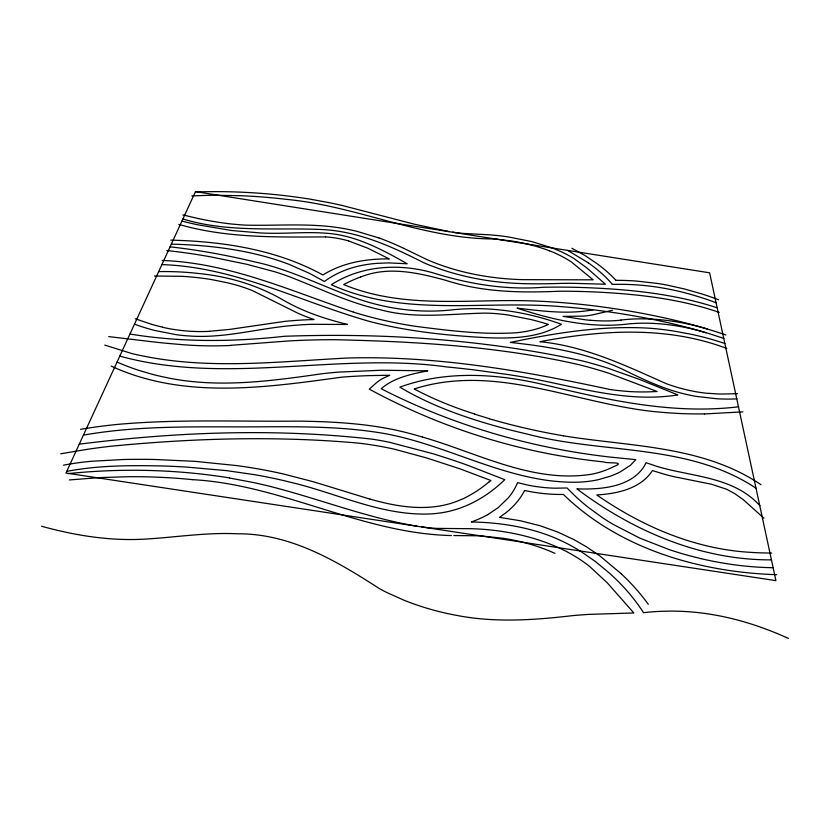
<?xml version="1.0" encoding="UTF-8"?>
<svg xmlns="http://www.w3.org/2000/svg" width="830" height="830" viewBox="0 0 830 830"><rect width="100%" height="100%" fill="white"/><g stroke="black" fill="none" stroke-linecap="round" stroke-linejoin="round"><path stroke-width="1.25" d="M488.922 482.209L490.935 480.518L460.048 468.857L426.641 457.953L395.817 449.58M487.822 514.59L498.062 507.752L508.251 497.927A137.728 82.222 8.8 0 0 517.557 482.645L526.988 484.907A92.089 52.415 13.1 0 0 554.928 488.196L567.118 487.978A179.965 98.293 17.6 0 0 588.553 507.576L602.746 517.847A154.888 85.749 17.4 0 0 612.986 524.28L639.681 538.068L668.773 549.45A189.562 102.868 17.4 0 0 689.512 555.747L700.862 558.611M461.449 499.349C436.466 510.896 407.706 508.562 381.675 502.171A187.466 105.711 9.7 0 1 370.066 499.152M360.604 277.054C388.201 265.745 418.227 272.852 445.731 280.301C482.531 292.399 521.385 292.907 559.69 291.216A650.896 415.259 23.9 0 1 597.372 292.087C638.54 294.183 680.061 298.904 719.237 312.391M414.429 388.886C497.305 362.43 579.299 405.839 661.603 412.282A235.243 111.096 13.4 0 0 704.421 413.89M612.54 310.233L591.562 315.089A70.82 33.957 12.1 0 1 587.816 315.67L586.851 315.794A57.229 27.608 12.2 0 1 583.677 316.106L564.473 316.386M593.077 309.766C567.99 314.622 542.208 311.063 517.1 308.117C551.701 319.592 588.439 328.13 625.094 324.323A120.63 62.323 16 0 1 706.04 332.726M66.722 471.399C98.065 465.35 130.186 465.267 161.985 465.962A755.788 657.723 -22.9 0 1 186.605 467.083L226.766 470.651L254.696 474.708A398.815 304.506 -2.9 0 1 290.064 482.147C336.368 492.927 380.939 515.793 429.473 513.977A83.291 50.246 9.6 0 0 445.046 512.172C467.715 507.877 488.351 495.666 504.754 479.667L467.83 465.308A775.23 688.817 -11.6 0 0 432.565 453.626L389.083 442.193A223.778 151.6 7.9 0 0 372.535 439.215C275.218 428.114 176.261 431.901 79.255 444.175M60.735 453.782L85.314 449.653A287.595 201.545 -1.4 0 1 92.016 448.636A514.04 409.823 -3.3 0 1 109.882 446.353C192.145 438.24 275.353 435.729 357.772 443.054A225.781 154.017 7.8 0 1 395.827 449.538M83.415 435.127C135.02 426.008 187.611 426.817 239.808 426.89C285.821 426.89 332.156 425.334 377.795 432.451C446.343 442.732 508.489 484.388 579.195 482.137A92.535 52.145 13.4 0 0 598.596 479.615L610.382 476.181A110.898 62.074 13 0 0 620.228 471.897L630.271 465.412L635.811 459.633L609.863 457.05A352.584 165.274 12.3 0 1 583.864 453.595A326.055 155.158 12.5 0 1 504.184 436.518C461.75 424.701 420.405 408.858 381.209 388.741C394.043 377.494 411.545 374.081 427.792 370.844L381.416 370.232L338.858 372.089A389.26 267.976 12.2 0 0 322.32 373.708C270.103 381.188 216.557 388.627 164.288 377.121A136.442 70.944 4.1 0 1 153.26 374.569L139.679 370.637A163.406 83.872 4.5 0 1 117.061 362.056M69.305 479.948L99.092 477.624L128.401 476.711A492.128 391.293 -8.6 0 1 192.602 479.647M742.902 411.867L704.463 413.942M738.586 406.783C673.089 414.772 608.162 400.091 544.854 384.902C497.377 373.583 446.467 370.149 399.842 387.143C427.045 403.401 456.905 414.647 487.2 423.622A312.433 148.622 12.3 0 0 526.739 433.945C602.788 454.301 687.873 442.795 756.151 488.299M230.958 345.301L289.348 340.912A616.42 469.79 12.6 0 1 336.254 339.74C417.635 341.607 499.681 346.473 579.226 364.744A267.084 163.676 14.3 0 1 609.614 373.531L657.142 391.49L650.087 391.822A139.959 68.911 13.3 0 1 635.759 391.843A124.376 61.721 13.5 0 1 625.571 391.272L617.209 390.453A113.845 56.814 13.6 0 1 610.029 389.498C526.407 371.467 441.467 356.444 355.572 357.844A524.384 384.072 13.7 0 0 347.314 358.041C279.202 361.517 210.187 369.838 142.625 355.904A147.802 74.627 3.8 0 1 131.97 353.601L104.777 345.104M209.461 331.274L229.474 329.427L284.576 321.407A261.824 160.283 8.2 0 1 309.787 319.675L314.031 319.55A121.813 60.009 8 0 1 297.711 313.128L252.341 290.562A111.137 59.521 3.6 0 0 226.777 282.646L211.992 279.658A156.943 86.04 3 0 0 182.071 276.328L154.422 276.006M737.476 393.659L721.82 394.043A115.785 56.15 15.1 0 1 716.923 393.887L708.727 393.337M191.813 195.901L209.129 195.309A209.264 107.578 5.2 0 1 214.524 195.237L240.451 195.704A318.616 174.642 5.2 0 1 286.443 199.376C357.242 205.975 423.3 239.268 494.981 238.947M453.792 535.547L480.124 535.807L503.769 538.359A154.899 107.547 15 0 1 523.17 542.322L529.447 544.024A123.297 84.027 14.9 0 1 554.897 553.361M451.344 535.547C362.088 533.597 281.723 484.523 192.591 479.657M771.682 553.102L759.004 552.811A175.006 94.485 17.4 0 1 751.254 552.386C695.322 549.377 642.358 526.594 596.76 494.95C617.084 493.715 640.553 488.901 652.422 470.589L664.851 474.376A122.259 64.616 16.2 0 0 675.371 476.98L711.559 484.253L726.873 489.337L734.695 493.611L743.296 499.67L763.88 518.179M776.724 574.692C700.001 572.254 619.481 549.076 563.383 494.441A102.173 58.152 13.1 0 1 524.664 490.509M771.578 559.877C700.613 560.24 632.854 530.982 576.86 488.839A107.983 60.549 13.5 0 0 590.898 488.891C611.399 488.206 636.361 483.091 646.082 462.704L654.891 465.703A154.639 79.763 16 0 0 658.512 466.865C693.185 476.96 733.917 476.825 759.907 505.729M170.824 240.15C223.021 241.385 276.618 249.54 322.912 274.969C342.614 262.633 366.331 258.638 389.27 258.919L367.752 248.18L348.797 241.042M563.02 316.355L585.762 319.872A109.332 51.149 12.3 0 0 588.148 320.11L590.421 320.307M171.322 244.134C202.012 244.902 232.784 248.025 262.539 255.837A170.233 90.937 3.8 0 1 288.954 264.324L309.331 273.277L324.426 281.463C335.144 273.547 347.708 268.37 360.708 265.642A90.294 46.397 9.1 0 1 376.872 263.359L388.471 262.892L407.157 263.753C382.215 249.612 355.842 235.305 326.657 233.261C309.849 231.902 292.99 233.22 276.162 233.292A143.538 62.779 5.9 0 1 260.952 233.002L231.549 230.501L197.696 224.774A189.385 80.686 6 0 1 181.926 221.091M162.058 260.454C229.236 262.778 290.842 290.967 353.466 312.122M325.526 236.903C276.39 237.131 226.58 238.241 178.824 224.391M161.892 264.614C235.035 266.876 300.626 301.923 369.661 321.469A204.398 95.16 9.3 0 0 392.839 326.844C424.317 333.172 456.365 336.108 488.393 337.769C513.158 338.63 539.801 337.903 561.412 324.25C525.981 311.416 487.947 305.793 450.389 310.036C417.687 313.408 384.632 308.573 353.788 297.472C320.764 285.582 289.255 269.2 254.696 261.886C226.818 255.215 198.567 249.965 170.067 246.852M495.251 238.967L512.38 241.125A108.979 53.774 11.3 0 1 526.459 243.885L531.003 245.006A87.233 42.496 11.3 0 1 549.439 250.785M166.757 250.525L179.207 251.988A336.44 196.15 0.7 0 1 189.821 253.441A413.371 250.141 -0.4 0 1 210.488 256.823L246.52 264.231L274.17 271.597A196.585 108.035 3.4 0 1 286.008 275.477C317.392 287.18 347.583 302.639 380.524 309.777C414.886 319.197 450.503 313.678 485.477 313.118A99.092 53.162 11.8 0 1 508.365 315.037L530.91 319.529A172.547 96.664 11.9 0 1 548.329 324.395A90.771 44.706 10.6 0 1 516.685 332.716C482.572 334.957 448.376 330.558 414.606 326.2A202.105 93.749 9.3 0 1 353.445 312.142M108.709 336.607L153.623 341.939A361.548 159.018 4.9 0 0 164.745 343.112L181.604 344.595A189.375 91.86 4.3 0 0 230.999 345.446M129.947 334.034C181.137 342.437 233.054 341.981 284.493 336.275C384.342 332.747 485.343 339.48 583.013 361.071A275.114 168.521 14.3 0 1 608.286 368.333L639.059 379.258L677.82 394.904C628.715 402.872 580.44 387.921 532.694 378.719A643.364 498.166 18.7 0 0 509.506 374.755L474.677 369.962A1372.208 1199.267 69.2 0 0 446.799 366.943C338.049 351.744 227.181 385.711 119.779 356.112M421.775 526.905L426.402 527.507A103.138 62.126 10.2 0 0 436.476 528.388L470.444 528.7A177.06 123.784 15.1 0 1 482.79 529.281A182.683 128.1 15.2 0 1 498.218 530.878C519.155 533.752 539.853 539.127 559.109 547.925A115.93 78.186 15 0 1 589.466 566.299L607.311 582.867L633.85 612.976L589.362 614.356A871.127 636.517 52.1 0 0 573.354 615.559C534.53 620.062 494.991 622.946 456.344 615.331A173.366 107.506 12 0 1 403.619 600.049L387.185 592.682A143.953 90.761 11.7 0 1 378.864 588.294C336.171 560.655 289.971 533.379 237.349 533.794C206.016 532.238 174.964 537.456 143.766 539.178C109.238 541.036 74.7 535.433 41.5 526.21M452.63 232.13L455.981 232.608A75.955 33.688 9.7 0 0 463.264 233.417L487.822 234.745A124.261 61.596 11.3 0 1 496.765 235.471A128.059 63.62 11.3 0 1 507.96 236.861L531.957 241.613L552.158 247.952A82.243 39.767 11.4 0 1 574.038 258.618L586.758 267.851L605.412 284.233L573.478 283.341A461.771 272.852 19.5 0 0 562.024 283.372C534.24 284.296 506.238 284.285 478.827 279.077A126.419 57.312 10.5 0 1 441.259 269.449L429.452 265.123A104.57 47.995 10.3 0 1 423.456 262.581C391.366 246.292 357.668 231.02 321.096 229.485C274.927 227.524 227.897 232.774 182.901 218.975M563.363 435.823C630.188 446.727 702.543 445.274 761.048 484.73M416.992 526.189C366.798 517.827 319.28 498.851 270.092 486.401A412.199 315.639 -5 0 0 253.233 482.5L229.537 478.028M312.474 199.584L329.728 202.779A273.381 145.447 5.6 0 1 342.043 205.435L414.979 224.349L449.165 231.591M198.474 218.612L182.859 214.908M162.587 327.176L155.843 325.495A118.918 59.293 4.3 0 1 150.842 324.084L135.29 318.782M370.066 499.152L313.252 481.722L283.206 473.93A426.257 328.016 -3.5 0 0 236.426 465.557L194.666 461.314L154.245 459.467A654.424 551.369 -14.5 0 0 144.576 459.332L131.192 459.364A495.386 390.11 -7.3 0 0 123.141 459.509L91.922 461.252A181.065 120.443 -1.9 0 0 63.433 465.205M489.15 418.652L474.687 414.17M422.615 437.109C477.603 452.858 533.067 483.817 592.101 474.138C599.457 472.633 606.657 470.216 613.349 466.792C627.376 461.19 607.695 463.835 603.659 461.905C521.468 453.481 441.819 428.519 369.277 389.135L376.675 382.547A79.41 45.411 10.4 0 1 379.071 380.752L379.549 380.42A54.282 30.814 9.8 0 1 382.889 378.407L389.768 375.264L370.159 375.596A451.032 321.833 13.8 0 0 341.825 377.142C265.507 387.61 183.835 399.624 111.189 366.113M717.265 307.826C672.777 293.208 625.716 288.933 579.153 287.408A687.863 442.587 24.6 0 0 543.816 287.242C507.296 290.127 470.963 284.524 436.072 273.776C401.419 263.017 362.378 264.791 331.326 284.711C404.324 317.797 484.596 299.921 561.412 306.664A504.36 321.718 19.2 0 1 598.212 310.41C640.802 316.023 683.183 324.509 723.874 338.495M725.835 334.978C686.597 321.521 645.823 313.024 604.8 307.266A531.999 342.219 19.5 0 0 533.69 300.958C470.299 298.551 404.2 309.704 343.682 284.565A166.706 88.914 10.8 0 1 360.562 277.023M726.748 348.434C666.915 325.827 601.553 329.894 539.925 341.711C584.839 346.079 625.561 365.522 666.106 383.626A86.548 42.589 15.5 0 0 708.779 393.482M378.781 237.919L356.651 231.259A98.812 49.25 7.2 0 0 349.42 229.661C315.41 222.336 280.571 225.947 246.137 225.148A97.743 43.523 5.6 0 1 240.97 224.847L231.778 224.048A144.742 62.727 5.8 0 1 198.505 218.56M403.899 248.398L425.749 259.022A106.219 48.503 10.4 0 0 428.581 260.298C456.448 272.147 486.639 278.029 516.82 279.44A163.437 72.2 10.3 0 0 522.402 279.658L593.17 279.835L571.808 262.29A75.561 36.562 11.3 0 0 549.097 250.639M571.849 248.232L585.16 255.64L597.019 263.65A159.692 79.649 10.6 0 1 615.974 280.333M567.616 250.39L588.263 262.768M580.419 551.162L595.401 561.505L609.199 572.928A213.912 151.257 13.3 0 1 643.52 612.675M621.297 573.8L599.582 555.706L586.188 546.659L573.966 539.635L557.511 531.937L539.884 525.691L520.493 520.784L499.515 517.349L505.864 512.805A143.549 85.822 8.9 0 0 524.612 490.468M209.492 331.357A89.246 45.183 4 0 1 162.514 327.279M378.833 237.878A201.659 105.929 6 0 1 403.857 248.429M621.255 573.81A227.814 161.383 13.2 0 1 648.282 604.313M325.516 236.872A55.268 27.203 7.2 0 1 348.849 240.991M474.77 414.035A210.332 105.566 12 0 1 414.253 389.011M563.363 435.792A312.723 147.916 12.3 0 1 489.119 418.714M588.19 262.788A150.043 74.762 10.6 0 1 612.374 284.431M612.312 284.441A164.278 83.674 15.5 0 1 627.905 284.451C652.442 285.219 676.792 289.763 700.157 297.223A164.07 83.757 15.3 0 1 716.176 302.774M788.5 638.426A246.904 171.395 27.4 0 0 765.82 629.078C733.699 617.053 699.42 610.237 665.038 611.202A247.786 170.856 27.8 0 0 643.426 612.685M158.665 271.607A164.714 90.252 3 0 1 198.744 273.506C228.862 276.494 258.358 285.385 284.483 300.792C304.122 312.018 325.733 319.104 347.614 324.468L311.105 324.323A250.069 152.813 8.2 0 0 288.778 325.858C255.816 329.085 223.26 338.412 189.883 336.015A92.026 46.75 3.9 0 1 176.51 334.729L154.847 330.485A129.47 64.512 4.3 0 1 134.491 324.177M736.884 398.877A125.652 60.912 15.1 0 1 716.788 398.763L695.862 396.346A89.256 44.063 15.5 0 1 683.194 393.638C663.108 388.689 644.288 379.87 625.789 370.813C589.819 353.227 549.75 346.66 510.294 342.427C556.276 332.799 603.514 325.184 650.627 328.296A193.193 104.352 16.8 0 1 674.987 331.263L691.494 334.345A159.443 84.577 16.5 0 1 724.964 343.537M487.843 514.61A123.805 74.119 9.2 0 1 471.295 521.977C498.965 522.423 526.822 526.697 552.624 536.948A130.881 88.405 14.7 0 1 580.378 551.193M773.249 567.699A204.616 110.141 17.2 0 1 700.862 558.632M67.863 473.65A507.358 404.137 -8.8 0 1 229.578 477.914M196.907 191.958A327.954 179.903 5.2 0 1 312.495 199.532M615.943 280.343A167.567 85.179 15.5 0 1 636.32 281.048L657.433 283.445A140.083 70.218 15.2 0 1 667.071 285.095L684.574 289.006L701.827 293.934A172.993 88.364 15.3 0 1 718.614 299.755M621.089 320.131A94.278 44.457 12.4 0 1 590.4 320.266M621.006 320.048A129.439 66.898 16 0 1 707.451 329.054M488.714 482.095A169.839 98.407 7.5 0 1 461.625 499.484M80.572 429.328A387.278 281.982 -1.2 0 1 118.763 424.296C178.398 419.005 238.355 421.723 298.146 421.121C334.625 421.609 371.456 423.663 406.939 432.741A269.034 184.571 7.5 0 1 422.605 437.12M195.475 191.637L65.975 473.038L775.915 580.637L709.619 272.811L195.475 191.637"/></g></svg>
